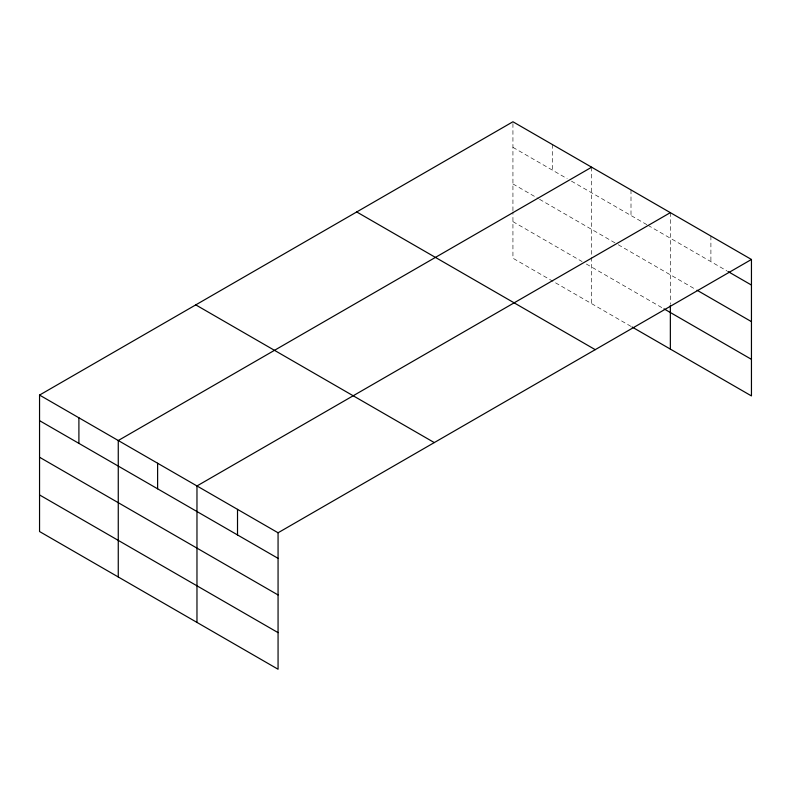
<?xml version="1.0" encoding="UTF-8"?>
<svg xmlns="http://www.w3.org/2000/svg" width="791" height="791" viewBox="0 0 791 791"><rect width="100%" height="100%" fill="white"/><g stroke="black" fill="none" stroke-linecap="round" stroke-linejoin="round"><path stroke-width="0.59" stroke-dasharray="3.96 2.97" d="M512.934 210.693L512.934 121.765M512.934 147.353L567.177 178.667M571.438 181.119L646.959 224.723M648.017 225.336L726.909 270.888M512.934 183.937L538.463 198.679M539.531 199.292L617.168 244.122M618.236 244.735L695.961 289.605M512.934 221.638L582.077 261.554M586.329 264.006L662.907 308.223M631 326.386L512.934 258.222L512.934 211.909M710.901 236.064L710.901 261.643M670.353 212.65L670.353 304.011M631 189.929L631 215.518M591.648 167.208L591.648 256.136M591.648 257.352L591.648 303.665M552.286 144.486L552.286 170.075"/><path stroke-width="1.19" d="M751.45 259.468L512.934 121.765L39.55 395.075L39.55 531.532L278.066 669.235L278.066 532.778L751.45 259.468L751.45 395.925L632.068 326.999M591.648 167.208L118.264 440.518L118.264 576.975M670.353 212.65L196.969 485.961L196.969 622.408M727.977 271.501L751.45 285.057M697.029 290.228L751.45 321.64M663.975 308.836L751.45 359.341M356.721 211.958L595.237 349.662M195.763 304.881L434.279 442.584M39.55 395.075L278.066 532.778M39.55 420.654L278.066 558.357M39.55 457.247L278.066 594.951M39.55 494.939L278.066 632.642M670.353 305.227L670.353 349.108M237.518 509.364L237.518 534.953M157.617 463.239L157.617 488.818M78.902 417.796L78.902 443.375"/></g></svg>
